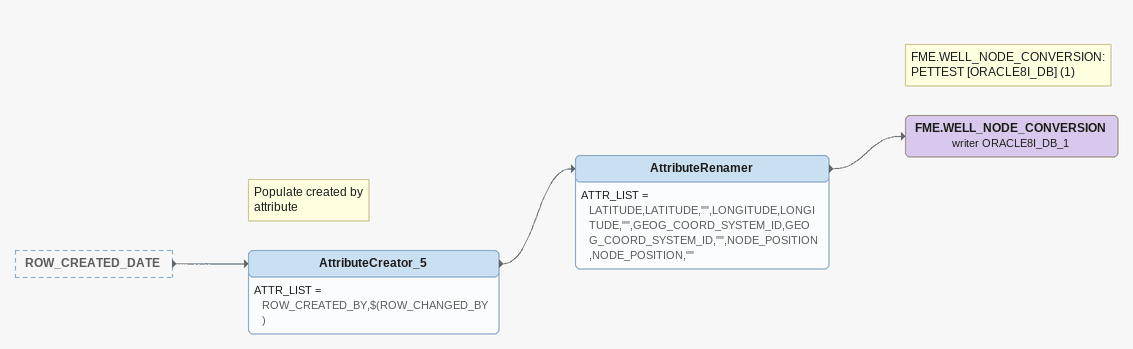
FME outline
ROW_CREATED_DATE [outside]
    -> AttributeCreator_5
Note: Populate created by / attribute
AttributeCreator_5
    ATTR_LIST = ROW_CREATED_BY,$(ROW_CHANGED_BY)
    -> AttributeRenamer
AttributeRenamer
    ATTR_LIST = LATITUDE,LATITUDE,"",LONGITUDE,LONGITUDE,"",GEOG_COORD_SYSTEM_ID,GEOG_COORD_SYSTEM_ID,"",NODE_POSITION,NODE_POSITION,""
    -> FME.WELL_NODE_CONVERSION (writer ORACLE8I_DB_1)
Note: FME.WELL_NODE_CONVERSION: PETTEST [ORACLE8I_DB] (1)
FME.WELL_NODE_CONVERSION (writer ORACLE8I_DB_1)
